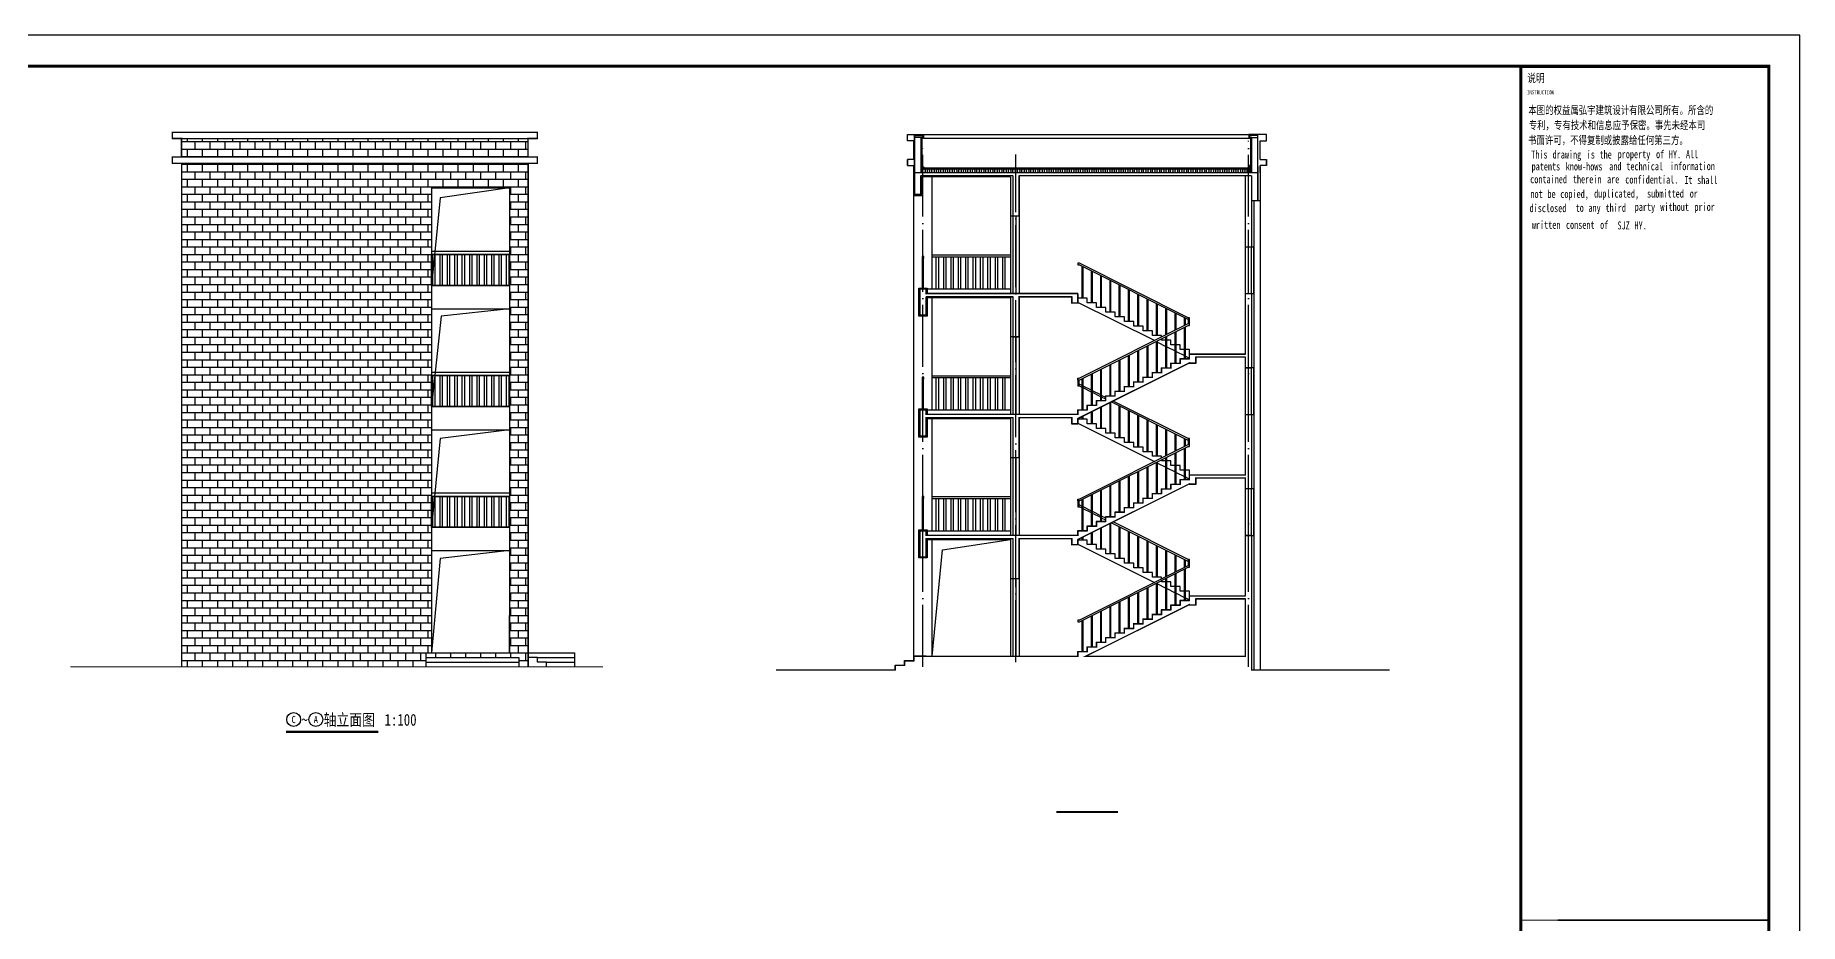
# Model space of a CAD drawing. Extents: x 28773 to 175644, y 7355 to 486294.
# Drawn here: x 97714 to 154644, y 38092 to 66755 of the extents above; entities that cross this region are included whole.
import ezdxf
from ezdxf.enums import TextEntityAlignment as Align

# ---------------------------------------------------------------- set-up
doc = ezdxf.new("R2010")
doc.units = 0
doc.header["$LTSCALE"] = 1000
doc.header["$MEASUREMENT"] = 0
doc.linetypes.add('DOTE', pattern=[2.42, 2, -0.2, 0.02, -0.2])
for name, color, linetype in [('DIM_SYMB', 3, 'Continuous'), ('DOTE', 1, 'DOTE'), ('PUB_TEXT', 7, 'Continuous'), ('PUB_TITLE', 7, 'Continuous'), ('S_E_STAIR', 4, 'Continuous'), ('S_STAIR', 2, 'Continuous'), ('TK', 126, 'Continuous'), ('TWT_TITLE', 7, 'Continuous'), ('WALL', 2, 'Continuous')]:
    doc.layers.add(name, color=color, linetype=linetype)
doc.styles.add('-宋体', font='', dxfattribs={"width": 0.8})
doc.styles.get('-宋体').set_extended_font_data('SimSun')

# ---------------------------------------------------------------- blocks, each defined once
blk = doc.blocks.new('d')
at = {"layer": 'WALL', "color": 5, "ltscale": 10}
for p, q in [((257414, 34992), (257414, 36032)), ((257494, 34992), (257494, 36032)), ((257652, 34992), (257652, 36032)), ((257732, 34992), (257732, 36032)), ((257890, 34992), (257890, 36032)), ((257970, 34992), (257970, 36032)), ((258129, 34992), (258129, 36032)), ((258208, 34992), (258208, 36032)), ((258367, 34992), (258367, 36032)), ((258446, 34992), (258446, 36032)), ((258605, 34992), (258605, 36032)), ((258684, 34992), (258684, 36032)), ((258843, 34992), (258843, 36032)), ((258922, 34992), (258922, 36032)), ((259081, 34992), (259081, 36032)), ((259160, 34992), (259160, 36032)), ((259319, 34992), (259319, 36032)), ((259399, 34992), (259399, 36032)), ((259557, 34992), (259557, 36032)), ((259637, 34992), (259637, 36032))]:
    blk.add_line(p, q, dxfattribs=at)
for points in [[(257283, 36092), (259803, 36092)], [(257283, 36032), (259803, 36032)]]:
    blk.add_lwpolyline(points, dxfattribs=at)
blk = doc.blocks.new('$LinePat$保温层')
at = {"color": 0}
for p, q in [((24, -24), (24, -56)), ((72, -56), (72, -24))]:
    blk.add_line(p, q, dxfattribs=at)
for centre, start, end in [((96, -24), 90, 180), ((0, -24), 0, 90), ((48, -56), 180, 0)]:
    blk.add_arc(centre, 24, start, end, dxfattribs=at)

msp = doc.modelspace()

# ---------------------------------------------------------------- hatches: boundary and pattern name
h = msp.add_hatch()
h.set_pattern_fill('AR-B816', color=253, scale=200)
h.set_pattern_definition([(0, (0, 0), (0, 242.6208), []), (90, (0, 0), (-242.6208, 242.6208), [242.6208, -242.6208])])
h.paths.add_polyline_path([(110493, 61832), (113013, 61832), (113013, 61832), (113013, 46830), (110313, 46830), (110313, 46680), (113313, 46680), (113313, 46380), (113613, 46380), (113613, 62630), (102433, 62630), (102433, 46380), (110313, 46380), (110313, 46830), (110493, 46830)])
h.paths.add_polyline_path([(102433, 63430), (102433, 62830), (113613, 62830), (113613, 63430)])
at = {"layer": 'WALL', "ltscale": 10}
h = msp.add_hatch(dxfattribs=at)
h.set_pattern_fill('ANSI32', color=5, scale=50, angle=45, style=0)
h.set_pattern_definition([(90, (-11036806.9, 10231471.29), (-238.125, 1e-14), []), (90, (-11036727.53, 10231550.66), (-238.125, 1e-14), [])])
h.paths.add_polyline_path([(110493, 59680), (110493, 58680), (113013, 58680), (113013, 59680)])
h = msp.add_hatch(dxfattribs=at)
h.set_pattern_fill('ANSI32', color=5, scale=50, angle=45, style=0)
h.set_pattern_definition([(90, (-11036806.9, 10227571.29), (-238.125, 1e-14), []), (90, (-11036727.53, 10227650.66), (-238.125, 1e-14), [])])
h.paths.add_polyline_path([(110493, 55780), (110493, 54780), (113013, 54780), (113013, 55780)])
h = msp.add_hatch(dxfattribs=at)
h.set_pattern_fill('ANSI32', color=5, scale=50, angle=45, style=0)
h.set_pattern_definition([(90, (-11036806.9, 10223671.29), (-238.125, 1e-14), []), (90, (-11036727.53, 10223750.66), (-238.125, 1e-14), [])])
h.paths.add_polyline_path([(110493, 51880), (110493, 50880), (113013, 50880), (113013, 51880)])

# ---------------------------------------------------------------- linework, layer by layer
for p, q in [((145644, 8354), (145644, 65754)), ((136956, 63461), (137156, 63461)), ((153644, 38203), (146844, 38203)), ((146844, 38203), (153644, 38203))]:
    msp.add_line(p, q)
for points, const_width in [([(102433, 46380), (102433, 62630), (102133, 62630), (102133, 62830), (102433, 62830), (102433, 63430), (102133, 63430), (102133, 63630), (113913, 63630), (113913, 63430), (113613, 63430), (113613, 62830), (113913, 62830), (113913, 62630), (113613, 62630), (113613, 46380)], 40), ([(126286, 62221), (126286, 61621), (126086, 61621), (126086, 63521), (126346, 63521), (126346, 63461), (126286, 63461), (126286, 62321), (136956, 62321), (136956, 63461), (136896, 63461), (136896, 63521), (137156, 63521), (137156, 61421), (136956, 61421), (136956, 59921), (136756, 59921), (136756, 62221), (129456, 62221), (129456, 60921), (129256, 60921), (129256, 62221), (126286, 62221)], 40), ([(126456, 58321), (126456, 57721), (126256, 57721), (126256, 58571), (126456, 58571), (126456, 58421), (131356, 58421)], 40), ([(126456, 54421), (126456, 53821), (126256, 53821), (126256, 54671), (126456, 54671), (126456, 54521), (131356, 54521), (131356, 54671), (131656, 54671), (131656, 54821), (131956, 54821), (131956, 54971), (132256, 54971), (132256, 55121), (132556, 55121), (132556, 55271), (132856, 55271), (132856, 55421), (133156, 55421), (133156, 55571), (133456, 55571), (133456, 55721), (133756, 55721), (133756, 55871), (134056, 55871), (134056, 56021), (134356, 56021), (134356, 56171), (134656, 56171), (134656, 56321), (134956, 56321), (134956, 56471), (136756, 56471), (136756, 58421), (136956, 58421), (136956, 56021), (136756, 56021), (136756, 56371), (135156, 56371), (135156, 56171), (134956, 56171), (134956, 56187), (131356, 54387), (131356, 54221), (131156, 54221), (131156, 54421), (129456, 54421), (129456, 53121), (129256, 53121), (129256, 54421), (126456, 54421)], 40), ([(131356, 58421), (131356, 58121), (131156, 58121), (131156, 58321), (129456, 58321), (129456, 57021), (129256, 57021), (129256, 58321), (126456, 58321)], 40), ([(126456, 50521), (126456, 49921), (126256, 49921), (126256, 50771), (126456, 50771), (126456, 50621), (131356, 50621), (131356, 50771), (131656, 50771), (131656, 50921), (131956, 50921), (131956, 51071), (132256, 51071), (132256, 51221), (132556, 51221), (132556, 51371), (132856, 51371), (132856, 51521), (133156, 51521), (133156, 51671), (133456, 51671), (133456, 51821), (133756, 51821), (133756, 51971), (134056, 51971), (134056, 52121), (134356, 52121), (134356, 52271), (134656, 52271), (134656, 52421), (134956, 52421), (134956, 52571), (136756, 52571), (136756, 54521), (136956, 54521), (136956, 52121), (136756, 52121), (136756, 52471), (135156, 52471), (135156, 52271), (134956, 52271), (134956, 52287), (131356, 50487), (131356, 50321), (131156, 50321), (131156, 50521), (129456, 50521), (129456, 49221), (129256, 49221), (129256, 50521), (126456, 50521)], 40), ([(121620, 46271), (125456, 46271), (125456, 46421), (125756, 46421), (125756, 46571), (126056, 46571), (126056, 46721), (131356, 46721), (131356, 46871), (131656, 46871), (131656, 47021), (131956, 47021), (131956, 47171), (132256, 47171), (132256, 47321), (132556, 47321), (132556, 47471), (132856, 47471), (132856, 47621), (133156, 47621), (133156, 47771), (133456, 47771), (133456, 47921), (133756, 47921), (133756, 48071), (134056, 48071), (134056, 48221), (134356, 48221), (134356, 48371), (134656, 48371), (134656, 48521), (134956, 48521), (134956, 48671), (136756, 48671), (136756, 50621), (136956, 50621), (136956, 46271), (141407, 46271)], 40), ([(131606, 46721), (136756, 46721), (136756, 48571), (135156, 48571), (135156, 48371), (134956, 48371), (134956, 48387), (131606, 46721)], 40), ([(145644, 38203), (153644, 38203)], 34)]:
    msp.add_lwpolyline(points, dxfattribs=dict(const_width=const_width))
for points in [[(126086, 62321), (126086, 63521), (126286, 63521), (126346, 63521), (126346, 63461), (126286, 63461), (126286, 62321)], [(126286, 63461), (126086, 63461)], [(126376, 63551), (136866, 63551)], [(126376, 63431), (136866, 63431)], [(137156, 62321), (137156, 63521), (136956, 63521), (136896, 63521), (136896, 63461), (136956, 63461), (136956, 62321)], [(126056, 46571), (126056, 62551)], [(126086, 62321), (126086, 61621), (126286, 61621), (126286, 62221)], [(126316, 62481), (136926, 62481)], [(126316, 62461), (136926, 62461)], [(126316, 62441), (136926, 62441)], [(126656, 58571), (126656, 62191)], [(129256, 61621), (129256, 58421)], [(129456, 61621), (129456, 58421)], [(129456, 60921), (129176, 60921)], [(129351, 60921), (129351, 58421)], [(136956, 61421), (137236, 61421)], [(126456, 58321), (126456, 57721), (126256, 57721), (126256, 58421), (126256, 58571), (126456, 58571), (126456, 58421)], [(126486, 58571), (129176, 58571)], [(126656, 54671), (126656, 58291)], [(129256, 57721), (129256, 54521)], [(129456, 57721), (129456, 54521)], [(129456, 57021), (129176, 57021)], [(129351, 57021), (129351, 54521)], [(126456, 54421), (126456, 53821), (126256, 53821), (126256, 54521), (126256, 54671), (126456, 54671), (126456, 54521)], [(126486, 54671), (129176, 54671)], [(126656, 50771), (126656, 54391)], [(129256, 53821), (129256, 50621)], [(129456, 53821), (129456, 50621)], [(129456, 53121), (129176, 53121)], [(129351, 53121), (129351, 50621)], [(126456, 50521), (126456, 49921), (126256, 49921), (126256, 50621), (126256, 50771), (126456, 50771), (126456, 50621)], [(126486, 50771), (129176, 50771)], [(126656, 46721), (126656, 50491)], [(126656, 46721), (126983, 50149), (129176, 50491)], [(129256, 49921), (129256, 46721)], [(129456, 49921), (129456, 46721)], [(129456, 49221), (129176, 49221)], [(129351, 49221), (129351, 46721)], [(113613, 46830), (115113, 46830)], [(115113, 46830), (115113, 46380)], [(126456, 46721), (126056, 46721), (126056, 46571), (125756, 46571), (125756, 46421), (125456, 46421), (125456, 46271)], [(114213, 46380), (114213, 46530), (113913, 46530), (113913, 46680), (113613, 46680)], [(113913, 46680), (115113, 46680)], [(114213, 46530), (115113, 46530)]]:
    msp.add_lwpolyline(points)
at = {"color": 4}
for points in [[(137036, 58421), (137036, 59921), (136756, 59921), (136756, 58421), (137036, 58421)], [(136846, 59921), (136846, 58421)], [(136946, 59921), (136946, 58421)], [(137036, 54521), (137036, 56021), (136756, 56021), (136756, 54521), (137036, 54521)], [(136846, 56021), (136846, 54521)], [(136946, 56021), (136946, 54521)], [(137036, 50621), (137036, 52121), (136756, 52121), (136756, 50621), (137036, 50621)], [(136846, 52121), (136846, 50621)], [(136946, 52121), (136946, 50621)]]:
    msp.add_lwpolyline(points, dxfattribs=at)
at = {"color": 5}
for points in [[(126326, 59561), (126386, 59561), (126386, 59561), (126386, 59621), (126326, 59621), (126326, 59561)], [(126341, 58571), (126341, 59561)], [(126371, 58571), (126371, 59561)], [(126326, 55661), (126386, 55661), (126386, 55661), (126386, 55721), (126326, 55721), (126326, 55661)], [(126341, 54671), (126341, 55661)], [(126371, 54671), (126371, 55661)], [(126326, 51811), (126386, 51811), (126386, 51811), (126386, 51871), (126326, 51871), (126326, 51811)], [(126341, 50801), (126341, 51811)], [(126371, 50801), (126371, 51811)]]:
    msp.add_lwpolyline(points, dxfattribs=at)
for centre, start, end in [((126436, 62601), 180, 270), ((136806, 62601), 270, 0)]:
    msp.add_arc(centre, 120, start, end)
at = {"layer": 'DIM_SYMB', "color": 3, "const_width": 70}
for points in [[(105800, 44283), (108783, 44283)], [(130662, 41694), (132643, 41694)]]:
    msp.add_lwpolyline(points, dxfattribs=at)
at = {"layer": 'DOTE'}
for p, q in [((136856, 46383), (136856, 63345)), ((126356, 46383), (126356, 63115)), ((129356, 46531), (129356, 62909))]:
    msp.add_line(p, q, dxfattribs=at)
at = {"layer": 'PUB_TEXT', "color": 3}
for centre in [(106050, 44680), (106766, 44680)]:
    msp.add_circle(centre, 225, dxfattribs=at)
at = {"layer": 'PUB_TITLE', "const_width": 100}
msp.add_lwpolyline([(145644, 65754), (153644, 65754), (153644, 8355), (145644, 8355)], close=True, dxfattribs=at)
at = {"layer": 'S_E_STAIR'}
for p, q in [((134916, 57581), (131390, 59344)), ((134916, 57641), (131402, 59398)), ((131491, 58271), (131491, 59293)), ((131521, 58271), (131521, 59278)), ((131791, 58121), (131791, 59143)), ((131821, 58121), (131821, 59128)), ((132091, 57971), (132091, 58993)), ((132121, 57971), (132121, 58978)), ((132391, 57821), (132391, 58843)), ((132421, 57821), (132421, 58828)), ((132691, 57671), (132691, 58693)), ((132721, 57671), (132721, 58678)), ((131356, 58271), (131356, 58421)), ((131656, 58271), (131356, 58271)), ((133822, 56904), (131356, 58137)), ((131656, 58121), (131656, 58271)), ((131956, 58121), (131656, 58121)), ((131956, 57971), (131956, 58121)), ((132991, 57521), (132991, 58543)), ((133021, 57521), (133021, 58528)), ((133291, 57371), (133291, 58393)), ((133321, 57371), (133321, 58378)), ((133591, 57221), (133591, 58243)), ((133621, 57221), (133621, 58228)), ((133891, 57071), (133891, 58093)), ((133921, 57071), (133921, 58078)), ((132256, 57971), (131956, 57971)), ((132256, 57821), (132256, 57971)), ((132556, 57821), (132256, 57821)), ((132556, 57671), (132556, 57821)), ((132856, 57671), (132556, 57671)), ((132856, 57521), (132856, 57671)), ((133156, 57521), (132856, 57521)), ((133156, 57371), (133156, 57521)), ((134191, 57088), (134191, 57943)), ((134221, 57103), (134221, 57928)), ((134491, 57238), (134491, 57793)), ((134521, 57253), (134521, 57778)), ((134791, 57388), (134791, 57643)), ((134821, 57403), (134821, 57628)), ((134956, 57641), (134916, 57641)), ((134916, 57641), (134916, 57451)), ((134956, 57451), (134956, 57641)), ((131396, 55691), (134916, 57451)), ((131396, 55631), (134916, 57391)), ((133456, 57371), (133156, 57371)), ((133456, 57221), (133456, 57371)), ((133756, 57221), (133456, 57221)), ((133756, 57071), (133756, 57221)), ((134056, 57071), (133756, 57071)), ((134056, 57021), (134056, 57071)), ((134056, 56921), (134056, 56961)), ((134191, 56021), (134191, 57028)), ((134221, 56021), (134221, 57043)), ((134491, 56171), (134491, 57178)), ((134521, 56171), (134521, 57193)), ((134791, 56321), (134791, 57328)), ((134821, 56321), (134821, 57343)), ((134956, 57451), (134916, 57451)), ((134916, 57451), (134956, 57451)), ((134916, 57391), (134956, 57391)), ((134956, 57391), (134956, 57451)), ((132991, 55421), (132991, 56428)), ((133021, 55421), (133021, 56443)), ((133291, 55571), (133291, 56578)), ((133321, 55571), (133321, 56593)), ((133591, 55721), (133591, 56728)), ((133621, 55721), (133621, 56743)), ((133882, 56874), (133891, 56869)), ((133891, 55871), (133891, 56878)), ((133921, 55871), (133921, 56893)), ((133921, 56854), (134191, 56719)), ((134191, 56921), (134056, 56921)), ((134356, 56921), (134221, 56921)), ((134221, 56704), (134491, 56569)), ((134356, 56771), (134356, 56921)), ((134491, 56771), (134356, 56771)), ((134656, 56771), (134521, 56771)), ((134521, 56554), (134791, 56419)), ((134656, 56621), (134656, 56771)), ((134791, 56621), (134656, 56621)), ((134956, 56621), (134821, 56621)), ((134821, 56404), (134956, 56337)), ((134956, 56471), (134956, 56621)), ((131791, 54821), (131791, 55828)), ((131821, 54821), (131821, 55843)), ((132091, 54971), (132091, 55978)), ((132121, 54971), (132121, 55993)), ((132391, 55121), (132391, 56128)), ((132421, 55121), (132421, 56143)), ((132691, 55271), (132691, 56278)), ((132721, 55271), (132721, 56293)), ((131356, 55631), (131356, 55691)), ((131356, 55691), (131396, 55691)), ((131396, 55631), (131356, 55631)), ((131396, 55631), (131356, 55631)), ((131356, 55631), (131356, 55441)), ((131356, 55441), (131396, 55441)), ((131396, 55441), (131396, 55631)), ((131491, 55453), (131396, 55501)), ((131491, 55393), (131396, 55441)), ((131491, 54671), (131491, 55678)), ((131521, 54671), (131521, 55693)), ((131791, 55303), (131521, 55438)), ((131791, 55243), (131521, 55378)), ((132091, 55153), (131821, 55288)), ((132091, 55093), (131821, 55228)), ((132091, 54071), (132091, 54754)), ((132256, 55071), (132121, 55138)), ((132256, 55011), (132121, 55078)), ((132121, 54071), (132121, 54769)), ((132391, 53921), (132391, 54904)), ((132421, 53921), (132421, 54919)), ((134916, 53681), (132430, 54924)), ((134916, 53741), (132490, 54954)), ((132691, 53771), (132691, 54793)), ((132721, 53771), (132721, 54778)), ((131356, 54371), (131356, 54387)), ((131656, 54371), (131356, 54371)), ((131356, 54237), (133822, 53004)), ((131491, 54371), (131491, 54454)), ((131521, 54371), (131521, 54469)), ((131656, 54221), (131656, 54371)), ((131956, 54221), (131656, 54221)), ((131791, 54221), (131791, 54604)), ((131821, 54221), (131821, 54619)), ((131956, 54071), (131956, 54221)), ((132991, 53621), (132991, 54643)), ((133021, 53621), (133021, 54628)), ((133291, 53471), (133291, 54493)), ((133321, 53471), (133321, 54478)), ((133591, 53321), (133591, 54343)), ((133621, 53321), (133621, 54328)), ((133891, 53171), (133891, 54193)), ((133921, 53171), (133921, 54178)), ((131396, 51791), (134916, 53551)), ((132256, 54071), (131956, 54071)), ((132256, 53921), (132256, 54071)), ((132556, 53921), (132256, 53921)), ((132556, 53771), (132556, 53921)), ((132856, 53771), (132556, 53771)), ((132856, 53621), (132856, 53771)), ((133156, 53621), (132856, 53621)), ((133156, 53471), (133156, 53621)), ((134191, 53188), (134191, 54043)), ((134221, 53203), (134221, 54028)), ((134491, 53338), (134491, 53893)), ((134521, 53353), (134521, 53878)), ((134791, 53488), (134791, 53743)), ((134821, 53503), (134821, 53728)), ((134956, 53741), (134916, 53741)), ((134916, 53741), (134916, 53551)), ((134956, 53551), (134916, 53551)), ((134916, 53551), (134956, 53551)), ((134956, 53551), (134956, 53741)), ((134956, 53491), (134956, 53551)), ((131396, 51731), (134916, 53491)), ((133456, 53471), (133156, 53471)), ((133456, 53321), (133456, 53471)), ((133756, 53321), (133456, 53321)), ((133756, 53171), (133756, 53321)), ((134056, 53171), (133756, 53171)), ((133882, 52974), (133891, 52969)), ((133891, 51971), (133891, 52978)), ((133921, 51971), (133921, 52993)), ((133921, 52954), (134191, 52819)), ((134056, 53121), (134056, 53171)), ((134056, 53021), (134056, 53061)), ((134191, 53021), (134056, 53021)), ((134191, 52121), (134191, 53128)), ((134221, 52121), (134221, 53143)), ((134356, 53021), (134221, 53021)), ((134356, 52871), (134356, 53021)), ((134491, 52271), (134491, 53278)), ((134521, 52271), (134521, 53293)), ((134791, 52421), (134791, 53428)), ((134821, 52421), (134821, 53443)), ((134916, 53491), (134956, 53491)), ((132691, 51371), (132691, 52378)), ((132721, 51371), (132721, 52393)), ((132991, 51521), (132991, 52528)), ((133021, 51521), (133021, 52543)), ((133291, 51671), (133291, 52678)), ((133321, 51671), (133321, 52693)), ((133591, 51821), (133591, 52828)), ((133621, 51821), (133621, 52843)), ((134221, 52804), (134491, 52669)), ((134491, 52871), (134356, 52871)), ((134656, 52871), (134521, 52871)), ((134521, 52654), (134791, 52519)), ((134656, 52721), (134656, 52871)), ((134791, 52721), (134656, 52721)), ((134956, 52721), (134821, 52721)), ((134821, 52504), (134956, 52437)), ((134956, 52571), (134956, 52721)), ((131791, 50921), (131791, 51928)), ((131821, 50921), (131821, 51943)), ((132091, 51071), (132091, 52078)), ((132121, 51071), (132121, 52093)), ((132391, 51221), (132391, 52228)), ((132421, 51221), (132421, 52243)), ((131356, 51731), (131356, 51791)), ((131356, 51791), (131396, 51791)), ((131396, 51731), (131356, 51731)), ((131396, 51731), (131356, 51731)), ((131356, 51731), (131356, 51541)), ((131356, 51541), (131396, 51541)), ((131396, 51541), (131396, 51731)), ((131491, 51553), (131396, 51601)), ((131491, 51493), (131396, 51541)), ((131491, 50771), (131491, 51778)), ((131521, 50771), (131521, 51793)), ((131791, 51403), (131521, 51538)), ((131791, 51343), (131521, 51478)), ((132091, 51253), (131821, 51388)), ((132091, 51193), (131821, 51328)), ((132256, 51171), (132121, 51238)), ((131791, 50321), (131791, 50704)), ((131821, 50321), (131821, 50719)), ((132091, 50171), (132091, 50854)), ((132256, 51111), (132121, 51178)), ((132121, 50171), (132121, 50869)), ((132391, 50021), (132391, 51004)), ((132421, 50021), (132421, 51019)), ((134916, 49781), (132430, 51024)), ((134916, 49841), (132490, 51054)), ((132691, 49871), (132691, 50893)), ((132721, 49871), (132721, 50878)), ((132991, 49721), (132991, 50743)), ((133021, 49721), (133021, 50728)), ((131356, 50471), (131356, 50487)), ((131656, 50471), (131356, 50471)), ((131356, 50337), (133822, 49104)), ((131491, 50471), (131491, 50554)), ((131521, 50471), (131521, 50569)), ((131656, 50321), (131656, 50471)), ((131956, 50321), (131656, 50321)), ((131956, 50171), (131956, 50321)), ((132256, 50171), (131956, 50171)), ((132256, 50021), (132256, 50171)), ((133291, 49571), (133291, 50593)), ((133321, 49571), (133321, 50578)), ((133591, 49421), (133591, 50443)), ((133621, 49421), (133621, 50428)), ((133891, 49271), (133891, 50293)), ((133921, 49271), (133921, 50278)), ((134191, 49288), (134191, 50143)), ((134221, 49303), (134221, 50128)), ((131390, 47888), (134916, 49651)), ((131402, 47834), (134916, 49591)), ((132556, 50021), (132256, 50021)), ((132556, 49871), (132556, 50021)), ((132856, 49871), (132556, 49871)), ((132856, 49721), (132856, 49871)), ((133156, 49721), (132856, 49721)), ((133156, 49571), (133156, 49721)), ((133456, 49571), (133156, 49571)), ((133456, 49421), (133456, 49571)), ((134491, 49438), (134491, 49993)), ((134521, 49453), (134521, 49978)), ((134791, 49588), (134791, 49843)), ((134821, 49603), (134821, 49828)), ((134821, 48521), (134821, 49543)), ((134956, 49841), (134916, 49841)), ((134916, 49841), (134916, 49651)), ((134956, 49651), (134916, 49651)), ((134916, 49651), (134956, 49651)), ((134916, 49591), (134956, 49591)), ((134956, 49651), (134956, 49841)), ((134956, 49591), (134956, 49651)), ((133756, 49421), (133456, 49421)), ((133756, 49271), (133756, 49421)), ((134056, 49271), (133756, 49271)), ((133882, 49074), (133891, 49069)), ((133891, 48071), (133891, 49078)), ((133921, 48071), (133921, 49093)), ((133921, 49054), (134191, 48919)), ((134056, 49221), (134056, 49271)), ((134056, 49121), (134056, 49161)), ((134191, 49121), (134056, 49121)), ((134191, 48221), (134191, 49228)), ((134221, 48221), (134221, 49243)), ((134356, 49121), (134221, 49121)), ((134356, 48971), (134356, 49121)), ((134491, 48971), (134356, 48971)), ((134491, 48371), (134491, 49378)), ((134521, 48371), (134521, 49393)), ((134656, 48971), (134521, 48971)), ((134656, 48821), (134656, 48971)), ((134791, 48521), (134791, 49528)), ((132691, 47471), (132691, 48478)), ((132721, 47471), (132721, 48493)), ((132991, 47621), (132991, 48628)), ((133021, 47621), (133021, 48643)), ((133291, 47771), (133291, 48778)), ((133321, 47771), (133321, 48793)), ((133591, 47921), (133591, 48928)), ((133621, 47921), (133621, 48943)), ((134221, 48904), (134491, 48769)), ((134521, 48754), (134791, 48619)), ((134791, 48821), (134656, 48821)), ((134956, 48821), (134821, 48821)), ((134821, 48604), (134956, 48537)), ((134956, 48671), (134956, 48821)), ((131491, 46871), (131491, 47878)), ((131521, 46871), (131521, 47893)), ((131791, 47021), (131791, 48028)), ((131821, 47021), (131821, 48043)), ((132091, 47171), (132091, 48178)), ((132121, 47171), (132121, 48193)), ((132391, 47321), (132391, 48328)), ((132421, 47321), (132421, 48343))]:
    msp.add_line(p, q, dxfattribs=at)
for points in [[(131402, 59398), (131356, 59398), (131356, 59344), (131390, 59344)], [(131390, 47888), (131356, 47888), (131356, 47834), (131402, 47834)]]:
    msp.add_lwpolyline(points, dxfattribs=at)
at = {"layer": 'S_STAIR'}
for p, q in [((131356, 58421), (126456, 58421)), ((126456, 58321), (129256, 58321)), ((129456, 58321), (131156, 58321)), ((131156, 58321), (131156, 58121)), ((131156, 58121), (131356, 58121)), ((131356, 58121), (131356, 58421)), ((134956, 56321), (134956, 56471)), ((134956, 56471), (136756, 56471)), ((136756, 56371), (135156, 56371)), ((135156, 56371), (135156, 56171)), ((134956, 56187), (131356, 54387)), ((133756, 55721), (133756, 55871)), ((133756, 55871), (134056, 55871)), ((134056, 55871), (134056, 56021)), ((134056, 56021), (134356, 56021)), ((134356, 56021), (134356, 56171)), ((134356, 56171), (134656, 56171)), ((134656, 56171), (134656, 56321)), ((134656, 56321), (134956, 56321)), ((134956, 56171), (134956, 56187)), ((135156, 56171), (134956, 56171)), ((132556, 55121), (132556, 55271)), ((132556, 55271), (132856, 55271)), ((132856, 55271), (132856, 55421)), ((132856, 55421), (133156, 55421)), ((133156, 55421), (133156, 55571)), ((133156, 55571), (133456, 55571)), ((133456, 55571), (133456, 55721)), ((133456, 55721), (133756, 55721)), ((131356, 54521), (131356, 54671)), ((131356, 54671), (131656, 54671)), ((131656, 54671), (131656, 54821)), ((131656, 54821), (131956, 54821)), ((131956, 54821), (131956, 54971)), ((131956, 54971), (132256, 54971)), ((132256, 54971), (132256, 55121)), ((132256, 55121), (132556, 55121)), ((131356, 54521), (126456, 54521)), ((126456, 54421), (129256, 54421)), ((129456, 54421), (131156, 54421)), ((131156, 54421), (131156, 54221)), ((131156, 54221), (131356, 54221)), ((131356, 54221), (131356, 54387)), ((134656, 52271), (134656, 52421)), ((134656, 52421), (134956, 52421)), ((134956, 52421), (134956, 52571)), ((134956, 52571), (136756, 52571)), ((136756, 52471), (135156, 52471)), ((135156, 52471), (135156, 52271)), ((134956, 52287), (131356, 50487)), ((133456, 51671), (133456, 51821)), ((133456, 51821), (133756, 51821)), ((133756, 51821), (133756, 51971)), ((133756, 51971), (134056, 51971)), ((134056, 51971), (134056, 52121)), ((134056, 52121), (134356, 52121)), ((134356, 52121), (134356, 52271)), ((134356, 52271), (134656, 52271)), ((134956, 52271), (134956, 52287)), ((135156, 52271), (134956, 52271)), ((132556, 51221), (132556, 51371)), ((132556, 51371), (132856, 51371)), ((132856, 51371), (132856, 51521)), ((132856, 51521), (133156, 51521)), ((133156, 51521), (133156, 51671)), ((133156, 51671), (133456, 51671)), ((131356, 50621), (131356, 50771)), ((131356, 50771), (131656, 50771)), ((131656, 50771), (131656, 50921)), ((131656, 50921), (131956, 50921)), ((131956, 50921), (131956, 51071)), ((131956, 51071), (132256, 51071)), ((132256, 51071), (132256, 51221)), ((132256, 51221), (132556, 51221)), ((131356, 50621), (126456, 50621)), ((126456, 50521), (129256, 50521)), ((129456, 50521), (131156, 50521)), ((131156, 50521), (131156, 50321)), ((131156, 50321), (131356, 50321)), ((131356, 50321), (131356, 50487)), ((134656, 48371), (134656, 48521)), ((134656, 48521), (134956, 48521)), ((134956, 48521), (134956, 48671)), ((134956, 48671), (136756, 48671)), ((136756, 48571), (135156, 48571)), ((135156, 48571), (135156, 48371)), ((134956, 48387), (131624, 46721)), ((133456, 47771), (133456, 47921)), ((133456, 47921), (133756, 47921)), ((133756, 47921), (133756, 48071)), ((133756, 48071), (134056, 48071)), ((134056, 48071), (134056, 48221)), ((134056, 48221), (134356, 48221)), ((134356, 48221), (134356, 48371)), ((134356, 48371), (134656, 48371)), ((134956, 48371), (134956, 48387)), ((135156, 48371), (134956, 48371)), ((132256, 47171), (132256, 47321)), ((132256, 47321), (132556, 47321)), ((132556, 47321), (132556, 47471)), ((132556, 47471), (132856, 47471)), ((132856, 47471), (132856, 47621)), ((132856, 47621), (133156, 47621)), ((133156, 47621), (133156, 47771)), ((133156, 47771), (133456, 47771)), ((131356, 46721), (131356, 46871)), ((131356, 46721), (131356, 46871)), ((131356, 46871), (131656, 46871)), ((131656, 46871), (131656, 47021)), ((131656, 47021), (131956, 47021)), ((131956, 47021), (131956, 47171)), ((131956, 47171), (132256, 47171))]:
    msp.add_line(p, q, dxfattribs=at)
at = {"layer": 'TWT_TITLE'}
msp.add_lwpolyline([(70544, 7355), (154644, 7355), (154644, 66755), (70544, 66755)], close=True, dxfattribs=at)
at = {"layer": 'TWT_TITLE', "const_width": 100}
msp.add_lwpolyline([(73044, 8355), (153644, 8355), (153644, 65755), (73044, 65755)], close=True, dxfattribs=at)
at = {"layer": 'WALL', "ltscale": 10}
for p, q in [((102133, 63630), (113913, 63630)), ((102133, 63630), (102133, 63430)), ((102133, 63430), (113913, 63430)), ((102433, 63630), (113913, 63630)), ((102433, 63630), (113913, 63630)), ((102433, 62830), (102433, 63430)), ((113613, 62830), (113613, 63430)), ((113913, 63430), (113913, 63630)), ((102133, 62830), (102433, 62830)), ((102133, 62830), (113913, 62830)), ((102133, 62830), (102133, 62630)), ((102133, 62630), (113913, 62630)), ((102433, 62630), (102433, 46380)), ((113613, 62630), (113613, 46380)), ((113913, 62630), (113913, 62830)), ((137156, 62321), (126086, 62321)), ((129256, 62221), (126286, 62221)), ((129256, 62221), (129256, 61621)), ((136956, 62221), (129456, 62221)), ((129456, 62221), (129456, 61621)), ((136756, 62221), (136756, 56471)), ((136956, 62221), (136956, 61421)), ((137156, 62521), (137156, 61421)), ((110489, 61832), (113013, 61832)), ((110493, 61832), (113013, 61832)), ((110493, 61832), (110493, 46830)), ((113013, 61832), (113013, 46830)), ((136956, 61421), (136956, 59921)), ((110493, 58680), (113013, 58680)), ((129256, 58321), (129256, 57721)), ((129456, 58321), (129456, 57721)), ((136956, 58421), (136956, 56021)), ((136756, 56371), (136756, 52571)), ((110493, 54780), (113013, 54780)), ((129256, 54421), (129256, 53821)), ((129456, 54421), (129456, 53821)), ((136956, 54521), (136956, 52121)), ((136756, 52471), (136756, 48671)), ((110493, 50880), (113013, 50880)), ((129256, 50521), (129256, 49921)), ((129456, 50521), (129456, 49921)), ((136956, 50621), (136956, 46271)), ((136756, 48571), (136756, 46721)), ((113013, 46830), (113013, 48030)), ((110313, 46830), (113013, 46830)), ((110313, 46680), (113313, 46680)), ((110313, 46530), (113313, 46530)), ((125456, 46271), (121620, 46271)), ((141407, 46271), (136956, 46271))]:
    msp.add_line(p, q, dxfattribs=at)
at = {"layer": 'WALL', "color": 6, "ltscale": 10}
for p, q in [((125856, 63351), (125856, 63551)), ((125856, 63351), (125856, 63550)), ((137436, 63351), (137436, 63551)), ((137436, 63350), (137436, 63550)), ((125856, 62551), (125856, 62751)), ((125856, 62551), (125856, 62750)), ((137436, 62551), (137436, 62751)), ((137436, 62550), (137436, 62750)), ((129176, 62191), (126316, 62191)), ((129176, 62191), (129176, 58421)), ((137236, 62521), (137236, 61421)), ((137036, 61421), (137036, 46271)), ((137236, 61421), (137236, 46271)), ((126486, 58291), (129176, 58291)), ((129176, 58291), (129176, 54521)), ((126486, 54391), (129176, 54391)), ((129176, 54391), (129176, 50621)), ((126486, 50491), (129176, 50491)), ((129176, 50491), (129176, 46721))]:
    msp.add_line(p, q, dxfattribs=at)
at = {"layer": 'WALL', "color": 5, "ltscale": 10}
for p, q in [((113013, 59780), (110493, 59780)), ((113013, 59680), (110493, 59680)), ((110493, 58680), (113013, 58680)), ((110493, 57930), (113013, 57930)), ((113013, 55880), (110493, 55880)), ((113013, 55780), (110493, 55780)), ((110493, 54780), (113013, 54780)), ((110493, 54030), (113013, 54030)), ((113013, 51980), (110493, 51980)), ((113013, 51880), (110493, 51880)), ((110493, 50880), (113013, 50880)), ((110493, 50130), (113013, 50130))]:
    msp.add_line(p, q, dxfattribs=at)
at = {"layer": 'WALL', "color": 6, "ltscale": 10}
for points in [[(126056, 63351), (125856, 63351), (125856, 63551), (126056, 63551)], [(126056, 63551), (126286, 63551), (126376, 63551), (126376, 63431), (126316, 63431), (126316, 62321)], [(126056, 62751), (126056, 63351)], [(137236, 63551), (136956, 63551), (136866, 63551), (136866, 63431), (136926, 63431), (136926, 62321)], [(137236, 63351), (137436, 63351), (137436, 63551), (137236, 63551)], [(137236, 62751), (137236, 63351)], [(126056, 62751), (125856, 62751), (125856, 62551), (126056, 62551)], [(137236, 62751), (137436, 62751), (137436, 62551), (137236, 62551)], [(126056, 62321), (126056, 62551)], [(126056, 62321), (126056, 61591), (126316, 61591), (126316, 62191)], [(137236, 62321), (137236, 62551)], [(126486, 58291), (126486, 57691), (126226, 57691), (126226, 58421), (126226, 58601), (126486, 58601), (126486, 58421)], [(126486, 54391), (126486, 53791), (126226, 53791), (126226, 54521), (126226, 54701), (126486, 54701), (126486, 54521)], [(126486, 50491), (126486, 49891), (126226, 49891), (126226, 50621), (126226, 50801), (126486, 50801), (126486, 50621)]]:
    msp.add_lwpolyline(points, dxfattribs=at)
at = {"layer": 'WALL', "ltscale": 10}
for points in [[(113013, 61832), (110782, 61515), (110493, 58680)], [(113013, 57930), (110806, 57688), (110493, 54780)], [(113013, 54030), (110774, 53749), (110493, 50880)], [(113013, 50130), (110774, 49874), (110493, 46830)], [(110313, 46830), (110313, 46380)], [(113313, 46680), (113313, 46380)]]:
    msp.add_lwpolyline(points, dxfattribs=at)
at = {"layer": 'WALL', "color": 5, "ltscale": 10}
for points in [[(110493, 59680), (113013, 59680), (113013, 58680), (110493, 58680)], [(110493, 55780), (113013, 55780), (113013, 54780), (110493, 54780)], [(110493, 51880), (113013, 51880), (113013, 50880), (110493, 50880)]]:
    msp.add_lwpolyline(points, close=True, dxfattribs=at)
at = {"layer": 'WALL', "ltscale": 10, "const_width": 40}
msp.add_lwpolyline([(98842, 46380), (116031, 46380)], dxfattribs=at)

# ---------------------------------------------------------------- block references
at = {"color": 6, "xscale": -1.513984007010192, "yscale": 1.499999999622804, "zscale": 1.499999999622804, "rotation": 359.9999999999996}
for p in [(126461, 62441), (126607, 62441), (126752, 62441), (126897, 62441), (127043, 62441), (127188, 62441), (127333, 62441), (127479, 62441), (127624, 62441), (127769, 62441), (127915, 62441), (128060, 62441), (128205, 62441), (128351, 62441), (128496, 62441), (128641, 62441), (128787, 62441), (128932, 62441), (129077, 62441), (129223, 62441), (129368, 62441), (129513, 62441), (129659, 62441), (129804, 62441), (129949, 62441), (130095, 62441), (130240, 62441), (130385, 62441), (130531, 62441), (130676, 62441), (130822, 62441), (130967, 62441), (131112, 62441), (131258, 62441), (131403, 62441), (131548, 62441), (131694, 62441), (131839, 62441), (131984, 62441), (132130, 62441), (132275, 62441), (132420, 62441), (132566, 62441), (132711, 62441), (132856, 62441), (133002, 62441), (133147, 62441), (133292, 62441), (133438, 62441), (133583, 62441), (133728, 62441), (133874, 62441), (134019, 62441), (134164, 62441), (134310, 62441), (134455, 62441), (134600, 62441), (134746, 62441), (134891, 62441), (135036, 62441), (135182, 62441), (135327, 62441), (135472, 62441), (135618, 62441), (135763, 62441), (135909, 62441), (136054, 62441), (136199, 62441), (136345, 62441), (136490, 62441), (136635, 62441), (136781, 62441), (136926, 62441)]:
    msp.add_blockref('$LinePat$保温层', p, dxfattribs=at)
for p in [(-130628, 23579), (-130628, 19679), (-130628, 15779)]:
    msp.add_blockref('d', p)

# ---------------------------------------------------------------- texts
at = {"style": '-宋体', "width": 0.75}
msp.add_text('INSTRUCTION', height=129.15, dxfattribs=at).set_placement((145845, 64848))
at = {"layer": 'PUB_TEXT', "color": 3, "style": '-宋体'}
for s, width, p, p2 in [('C', 1.028571, (105982, 44564), (106118, 44564)), ('A', 1.022727, (106698, 44564), (106834, 44564))]:
    msp.add_text(s, height=233, dxfattribs=dict(at, width=width)).set_placement(p, p2, align=Align.FIT)
at = {"layer": 'PUB_TEXT', "color": 3, "style": '-宋体', "width": 0.8}
for s, height, p in [('~', 380, (106300, 44480)), ('轴立面图', 379.7, (107016, 44480)), ('1:100', 379.7, (108983, 44480))]:
    msp.add_text(s, height=height, dxfattribs=at).set_placement(p)
at = {"layer": 'TK', "color": 9, "style": '-宋体', "width": 0.75}
msp.add_text('说明', height=265.8, dxfattribs=at).set_placement((145854, 65239))
at = {"layer": 'TK', "style": '-宋体', "width": 0.75}
for s, height, p in [('本图的权益属弘宇建筑设计有限公司所有。所含的', 258.23, (145889, 64209)), ('专利，专有技术和信息应予保密。事先未经本司', 258.23, (145902, 63724)), ('书面许可，不得复制或披露给任何第三方。', 258.23, (145882, 63242)), ('This', 258.2, (145982, 62779)), ('patents', 258.2, (145993, 62395)), ('drawing', 258.2, (146670, 62779)), ('know-hows', 258.2, (147095, 62395)), ('is', 258.2, (147772, 62779)), ('the', 258.2, (148185, 62779)), ('and', 258.2, (148498, 62400)), ('property', 258.2, (148770, 62789)), ('technical', 258.2, (149049, 62400)), ('of', 258.2, (150009, 62789)), ('HY.', 258.2, (150422, 62789)), ('information', 258.23, (150458, 62404)), ('All', 258.2, (150973, 62789)), ('contained', 258.2, (145948, 61982)), ('therein', 258.2, (147325, 61982)), ('are', 258.2, (148427, 61982)), ('confidential.', 258.23, (149016, 61972)), ('It', 258.2, (150922, 61957)), ('shall', 258.2, (151335, 61957)), ('not', 258.2, (145955, 61506)), ('be', 258.2, (146505, 61506)), ('copied,', 258.2, (146919, 61506)), ('duplicated,', 258.23, (148010, 61518)), ('submitted', 258.2, (149719, 61519)), ('or', 258.2, (151096, 61519)), ('disclosed', 258.2, (145929, 61049)), ('to', 258.2, (147414, 61059)), ('any', 258.2, (147827, 61059)), ('third', 258.2, (148378, 61059)), ('party', 258.2, (149320, 61090)), ('without', 258.2, (150147, 61090)), ('prior', 258.2, (151248, 61090)), ('written', 258.2, (146001, 60510)), ('consent', 258.2, (147102, 60510)), ('of', 258.2, (148204, 60510)), ('SJZ', 258.2, (148764, 60492)), ('HY.', 258.2, (149315, 60492))]:
    msp.add_text(s, height=height, dxfattribs=at).set_placement(p)

doc.saveas('drawing.dxf')
